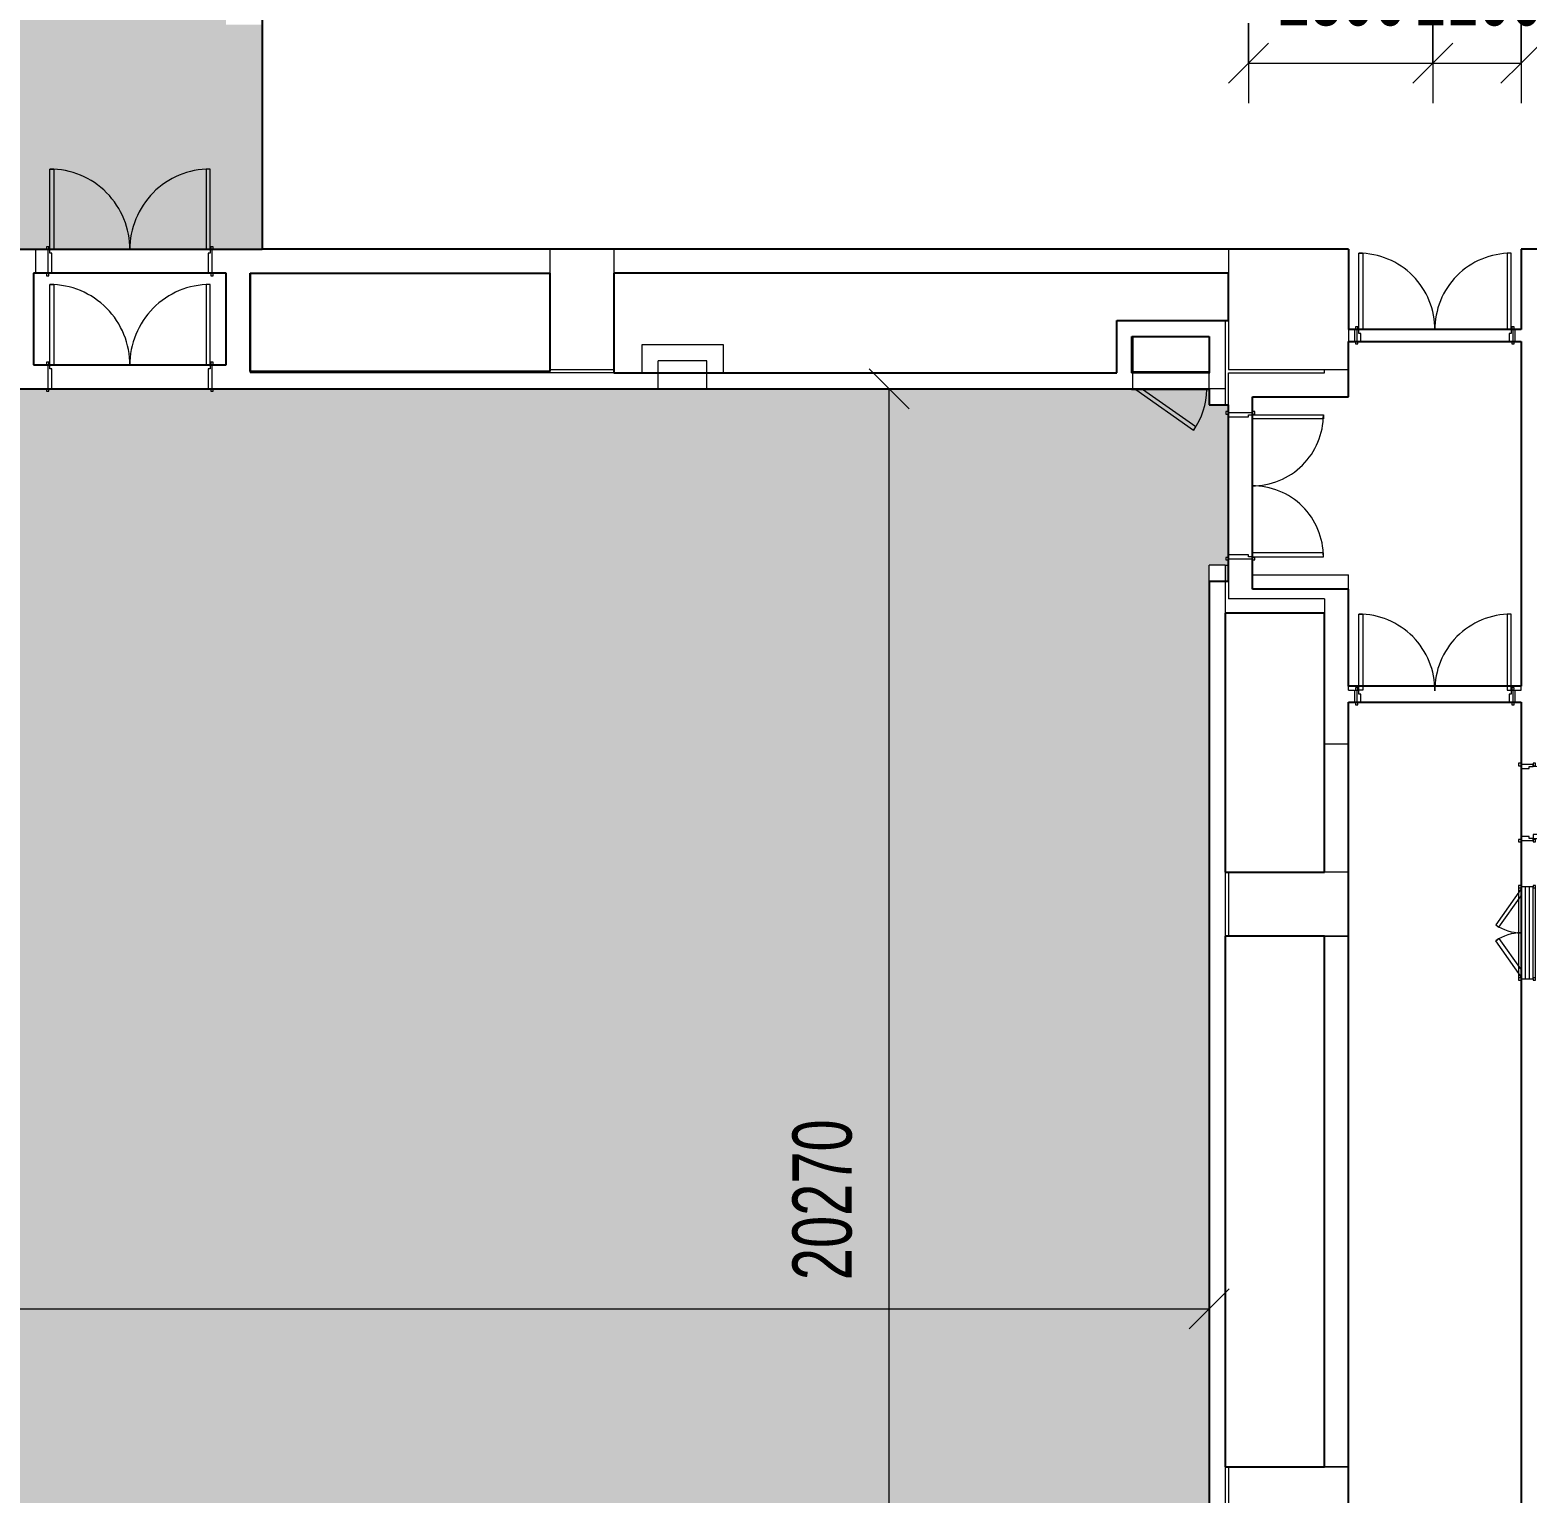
# Model space of a CAD drawing. Header units: millimetres. Extents: x 35540 to 832230, y -10956 to 416550.
# Drawn here: x 60243 to 78914, y 16097 to 34341 of the extents above; entities that cross this region are included whole.
import ezdxf

# ---------------------------------------------------------------- set-up
doc = ezdxf.new("R2010")
doc.units = ezdxf.units.MM
for name, color, linetype, lineweight in [('A-ANNO-DIMS', 211, 'Continuous', 5), ('A-ANNO-DIMS-500', 211, 'Continuous', 5), ('A-AREA-BNDY', 1, 'Continuous', 18), ('A-AREA-PATT', 32, 'Continuous', 5), ('A-DOOR', 31, 'Continuous', 5), ('A-DOOR-FRAM', 31, 'Continuous', 15), ('A-FLOR', 192, 'Continuous', 5), ('A-WALL', 113, 'Continuous', 5), ('S-COLS', 52, 'Continuous', 5)]:
    doc.layers.add(name, color=color, linetype=linetype, lineweight=lineweight)
doc.styles.add('Arial', font='arial.ttf', dxfattribs={"width": 0.7, "height": 737.649701})
doc.dimstyles.new('Linear_-_1_5mm_Arial', dxfattribs={"dimscale": 304.8, "dimtxt": 750, "dimasz": 1.64042, "dimexe": 1.64042, "dimexo": 0.0625, "dimgap": 0.82021, "dimtad": 1, "dimdec": 0, "dimzin": 0, "dimdsep": 46, "dimtxsty": 'Arial', "dimblk1": 'OBLIQUE', "dimblk2": 'OBLIQUE', "dimsah": 1, "dimcen": 0.09, "dimadec": 0, "dimazin": 0, "dimtfac": 1, "dimtdec": 4, "dimtix": 1, "dimtmove": 0, "dimatfit": 3, "dimfxl": 1.64042, "dimfxlon": 1, "dimtvp": 1, "dimtolj": 1, "dimtzin": 0, "dimarcsym": 2})

# ---------------------------------------------------------------- blocks, each defined once
blk = doc.blocks.new('DLN-Double Door__X03_ - _M19_1900 x 2450 _WH_-16954910-G_F U_F_A_')
at = {"layer": 'A-DOOR'}
for p, q in [((-900, -75), (-950, -75)), ((-950, -75), (-950, -1025)), ((-900, -1025), (-900, -75)), ((900, -75), (950, -75)), ((900, -1025), (900, -75)), ((950, -75), (950, -1025)), ((-950, -1025), (-900, -1025)), ((950, -1025), (900, -1025))]:
    blk.add_line(p, q, dxfattribs=at)
for centre, start, end in [((-950, -75), 270, 0.5), ((950, -75), 179.5, 270)]:
    blk.add_arc(centre, 950, start, end, dxfattribs=at)
at = {"layer": 'A-DOOR-FRAM'}
for p, q in [((-960, 105), (-990, 105)), ((-990, 105), (-990, 75)), ((-990, 75), (-960, 75)), ((-925, 75), (-975, 75)), ((-975, 75), (-975, -75)), ((-960, 75), (-960, 105)), ((-925, -25), (-925, 75)), ((925, 75), (925, -25)), ((975, 75), (925, 75)), ((990, 105), (960, 105)), ((960, 105), (960, 75)), ((960, 75), (990, 75)), ((975, -75), (975, 75)), ((990, 75), (990, 105)), ((-960, -75), (-990, -75)), ((-990, -75), (-990, -105)), ((-990, -105), (-960, -105)), ((-975, -75), (-950, -75)), ((-960, -105), (-960, -75)), ((-950, -75), (-950, -25)), ((-950, -25), (-925, -25)), ((925, -25), (950, -25)), ((950, -25), (950, -75)), ((950, -75), (975, -75)), ((990, -75), (960, -75)), ((960, -75), (960, -105)), ((960, -105), (990, -105)), ((990, -105), (990, -75))]:
    blk.add_line(p, q, dxfattribs=at)
blk = doc.blocks.new('DLN-Single Door__X01_ - _M05_ 900 x 2450 _WH_-16935527-G_F U_F_A_')
at = {"layer": 'A-DOOR'}
for p, q in [((-460, 105), (-490, 105)), ((-490, 105), (-490, 75)), ((-490, 75), (-460, 75)), ((-460, 75), (-460, 105)), ((490, 105), (460, 105)), ((460, 105), (460, 75)), ((460, 75), (490, 75)), ((490, 75), (490, 105)), ((-460, -75), (-490, -75)), ((-490, -75), (-490, -105)), ((-490, -105), (-460, -105)), ((-460, -105), (-460, -75)), ((-400, -75), (-450, -75)), ((-450, -75), (-450, -975)), ((-400, -975), (-400, -75)), ((490, -75), (460, -75)), ((460, -75), (460, -105)), ((460, -105), (490, -105)), ((490, -105), (490, -75)), ((-450, -975), (-400, -975))]:
    blk.add_line(p, q, dxfattribs=at)
blk.add_arc((-450, -75), 900, 270, 0.5, dxfattribs=at)
at = {"layer": 'A-DOOR-FRAM'}
for p, q in [((-425, 75), (-475, 75)), ((-475, 75), (-475, -75)), ((-425, -25), (-425, 75)), ((425, 75), (425, -25)), ((475, 75), (425, 75)), ((475, -75), (475, 75)), ((-475, -75), (-450, -75)), ((-450, -75), (-450, -25)), ((-450, -25), (-425, -25)), ((425, -25), (450, -25)), ((450, -25), (450, -75)), ((450, -75), (475, -75))]:
    blk.add_line(p, q, dxfattribs=at)
blk = doc.blocks.new('DLN-Access Panel__AP13_ - _AP13_ 900 x 1100 _WH_-16310694-G_F U_F_A_')
at = {"layer": 'A-DOOR'}
for p, q in [((-490, 100), (-490, 110)), ((490, 110), (-490, 110)), ((-490, 100), (490, 100)), ((490, 100), (490, 110)), ((-490, -110), (-490, -100)), ((490, -100), (-490, -100)), ((-490, -110), (490, -110)), ((-436, -110), (287, -616)), ((316, -575), (-349, -110)), ((490, -110), (490, -100)), ((287, -616), (316, -575))]:
    blk.add_line(p, q, dxfattribs=at)
blk.add_arc((-450, -100), 900, 325, 359.3465, dxfattribs=at)
at = {"layer": 'A-DOOR-FRAM', "lineweight": 5}
for p, q in [((-475, 100), (-475, -100)), ((475, 100), (475, -100))]:
    blk.add_line(p, q, dxfattribs=at)
blk = doc.blocks.new('DLN-Double Door__X03_ - _M52_1800 x 2450 _WH_-16954923-G_F U_F_A_')
at = {"layer": 'A-DOOR'}
for p, q in [((-835, -150), (-885, -150)), ((-885, -150), (-885, -1035)), ((-835, -1035), (-835, -150)), ((835, -150), (885, -150)), ((835, -1035), (835, -150)), ((885, -150), (885, -1035)), ((-885, -1035), (-835, -1035)), ((885, -1035), (835, -1035))]:
    blk.add_line(p, q, dxfattribs=at)
for centre, start, end in [((-885, -150), 270, 0.5), ((885, -150), 179.5, 270)]:
    blk.add_arc(centre, 885, start, end, dxfattribs=at)
at = {"layer": 'A-DOOR-FRAM'}
for p, q in [((-895, 180), (-925, 180)), ((-925, 180), (-925, 150)), ((-925, 150), (-895, 150)), ((-860, 150), (-910, 150)), ((-910, 150), (-910, -150)), ((-895, 150), (-895, 180)), ((-860, -100), (-860, 150)), ((860, 150), (860, -100)), ((910, 150), (860, 150)), ((925, 180), (895, 180)), ((895, 180), (895, 150)), ((895, 150), (925, 150)), ((910, -150), (910, 150)), ((925, 150), (925, 180)), ((-895, -150), (-925, -150)), ((-925, -150), (-925, -180)), ((-925, -180), (-895, -180)), ((-910, -150), (-885, -150)), ((-895, -180), (-895, -150)), ((-885, -150), (-885, -100)), ((-885, -100), (-860, -100)), ((860, -100), (885, -100)), ((885, -100), (885, -150)), ((885, -150), (910, -150)), ((925, -150), (895, -150)), ((895, -150), (895, -180)), ((895, -180), (925, -180)), ((925, -180), (925, -150))]:
    blk.add_line(p, q, dxfattribs=at)
blk = doc.blocks.new('DLN-Double Door__X03_ - _M18_2000 x 2450 _WH_-16954924-G_F U_F_A_')
at = {"layer": 'A-DOOR'}
for p, q in [((-950, -150), (-1000, -150)), ((-1000, -150), (-1000, -1150)), ((-950, -1150), (-950, -150)), ((950, -150), (1000, -150)), ((950, -1150), (950, -150)), ((1000, -150), (1000, -1150)), ((-1000, -1150), (-950, -1150)), ((1000, -1150), (950, -1150))]:
    blk.add_line(p, q, dxfattribs=at)
for centre, start, end in [((-1000, -150), 270, 0.5), ((1000, -150), 179.5, 270)]:
    blk.add_arc(centre, 1000, start, end, dxfattribs=at)
at = {"layer": 'A-DOOR-FRAM'}
for p, q in [((-1010, 180), (-1040, 180)), ((-1040, 180), (-1040, 150)), ((-1040, 150), (-1010, 150)), ((-975, 150), (-1025, 150)), ((-1025, 150), (-1025, -150)), ((-1010, 150), (-1010, 180)), ((-975, -100), (-975, 150)), ((975, 150), (975, -100)), ((1025, 150), (975, 150)), ((1040, 180), (1010, 180)), ((1010, 180), (1010, 150)), ((1010, 150), (1040, 150)), ((1025, -150), (1025, 150)), ((1040, 150), (1040, 180)), ((-1010, -150), (-1040, -150)), ((-1040, -150), (-1040, -180)), ((-1040, -180), (-1010, -180)), ((-1025, -150), (-1000, -150)), ((-1010, -180), (-1010, -150)), ((-1000, -150), (-1000, -100)), ((-1000, -100), (-975, -100)), ((975, -100), (1000, -100)), ((1000, -100), (1000, -150)), ((1000, -150), (1025, -150)), ((1040, -150), (1010, -150)), ((1010, -150), (1010, -180)), ((1010, -180), (1040, -180)), ((1040, -180), (1040, -150))]:
    blk.add_line(p, q, dxfattribs=at)
blk = doc.blocks.new('DLN-Double Door__X03_ - _M17_2000 x 2450 _WH_-16954926-G_F U_F_A_')
at = {"layer": 'A-DOOR'}
for p, q in [((-950, -150), (-1000, -150)), ((-1000, -150), (-1000, -1150)), ((-950, -1150), (-950, -150)), ((950, -150), (1000, -150)), ((950, -1150), (950, -150)), ((1000, -150), (1000, -1150)), ((-1000, -1150), (-950, -1150)), ((1000, -1150), (950, -1150))]:
    blk.add_line(p, q, dxfattribs=at)
for centre, start, end in [((-1000, -150), 270, 0.5), ((1000, -150), 179.5, 270)]:
    blk.add_arc(centre, 1000, start, end, dxfattribs=at)
at = {"layer": 'A-DOOR-FRAM'}
for p, q in [((-1010, 180), (-1040, 180)), ((-1040, 180), (-1040, 150)), ((-1040, 150), (-1010, 150)), ((-975, 150), (-1025, 150)), ((-1025, 150), (-1025, -150)), ((-1010, 150), (-1010, 180)), ((-975, -100), (-975, 150)), ((975, 150), (975, -100)), ((1025, 150), (975, 150)), ((1040, 180), (1010, 180)), ((1010, 180), (1010, 150)), ((1010, 150), (1040, 150)), ((1025, -150), (1025, 150)), ((1040, 150), (1040, 180)), ((-1010, -150), (-1040, -150)), ((-1040, -150), (-1040, -180)), ((-1040, -180), (-1010, -180)), ((-1025, -150), (-1000, -150)), ((-1010, -180), (-1010, -150)), ((-1000, -150), (-1000, -100)), ((-1000, -100), (-975, -100)), ((975, -100), (1000, -100)), ((1000, -100), (1000, -150)), ((1000, -150), (1025, -150)), ((1040, -150), (1010, -150)), ((1010, -150), (1010, -180)), ((1010, -180), (1040, -180)), ((1040, -180), (1040, -150))]:
    blk.add_line(p, q, dxfattribs=at)
blk = doc.blocks.new('DLN-Double Door__X03_ - _M19a_1900 x 2450 _WH_-18812797-G_F U_F_A_')
at = {"layer": 'A-DOOR'}
for p, q in [((-900, -75), (-950, -75)), ((-950, -75), (-950, -1025)), ((-900, -1025), (-900, -75)), ((900, -75), (950, -75)), ((900, -1025), (900, -75)), ((950, -75), (950, -1025)), ((-950, -1025), (-900, -1025)), ((950, -1025), (900, -1025))]:
    blk.add_line(p, q, dxfattribs=at)
for centre, start, end in [((-950, -75), 270, 0.5), ((950, -75), 179.5, 270)]:
    blk.add_arc(centre, 950, start, end, dxfattribs=at)
at = {"layer": 'A-DOOR-FRAM'}
for p, q in [((-960, 105), (-990, 105)), ((-990, 105), (-990, 75)), ((-990, 75), (-960, 75)), ((-925, 75), (-975, 75)), ((-975, 75), (-975, -75)), ((-960, 75), (-960, 105)), ((-925, -25), (-925, 75)), ((925, 75), (925, -25)), ((975, 75), (925, 75)), ((990, 105), (960, 105)), ((960, 105), (960, 75)), ((960, 75), (990, 75)), ((975, -75), (975, 75)), ((990, 75), (990, 105)), ((-960, -75), (-990, -75)), ((-990, -75), (-990, -105)), ((-990, -105), (-960, -105)), ((-975, -75), (-950, -75)), ((-960, -105), (-960, -75)), ((-950, -75), (-950, -25)), ((-950, -25), (-925, -25)), ((925, -25), (950, -25)), ((950, -25), (950, -75)), ((950, -75), (975, -75)), ((990, -75), (960, -75)), ((960, -75), (960, -105)), ((960, -105), (990, -105)), ((990, -105), (990, -75))]:
    blk.add_line(p, q, dxfattribs=at)
blk = doc.blocks.new('DLN-Double Door-AP - _AP09_ 1100 x 2100 _WH_-V1-G_F U_F_A_')
at = {"layer": 'A-DOOR'}
for p, q in [((575, 75), (-575, 75)), ((-575, 75), (-575, 25)), ((-575, 25), (-575, -25)), ((-575, 25), (575, 25)), ((575, 25), (575, 75)), ((575, -25), (575, 25)), ((-575, -25), (-575, -75)), ((-575, -25), (575, -25)), ((-575, -75), (575, -75)), ((-550, -75), (-99, -390)), ((-71, -350), (-463, -75)), ((71, -350), (463, -75)), ((550, -75), (99, -390)), ((575, -75), (575, -25)), ((-99, -390), (-71, -350)), ((99, -390), (71, -350))]:
    blk.add_line(p, q, dxfattribs=at)
for centre, start, end in [((-550, -75), 325, 359.9926), ((550, -75), 180.0074, 215)]:
    blk.add_arc(centre, 550, start, end, dxfattribs=at)
at = {"layer": 'A-DOOR-FRAM'}
for p, q in [((-560, 105), (-590, 105)), ((-590, 105), (-590, 75)), ((-590, 75), (-575, 75)), ((-560, 75), (-560, 105)), ((560, 105), (560, 75)), ((590, 105), (560, 105)), ((575, 75), (590, 75)), ((590, 75), (590, 105)), ((-575, -75), (-590, -75)), ((-590, -75), (-590, -105)), ((-590, -105), (-560, -105)), ((-560, -105), (-560, -75)), ((560, -75), (560, -105)), ((560, -105), (590, -105)), ((590, -75), (575, -75)), ((590, -105), (590, -75))]:
    blk.add_line(p, q, dxfattribs=at)
at = {"layer": 'A-DOOR-FRAM', "lineweight": 5}
for p, q in [((560, 105), (-560, 105)), ((-560, -105), (560, -105))]:
    blk.add_line(p, q, dxfattribs=at)
blk = doc.blocks.new('DIMBLOCK7-G_F U_F_A_')
at = {"layer": 'A-ANNO-DIMS-500'}
for p, q in [((75439, 34428), (75439, 33428)), ((75439, 33928), (75439, 34428)), ((77739, 34428), (77739, 33428)), ((77739, 33928), (77739, 34428)), ((75439, 33928), (75689, 34178)), ((77739, 33928), (77989, 34178)), ((75439, 33928), (75189, 33678)), ((75439, 33928), (77739, 33928)), ((77739, 33928), (77489, 33678))]:
    blk.add_line(p, q, dxfattribs=at)
at = {"layer": 'A-ANNO-DIMS-500', "color": 0, "insert": (75805, 35135), "char_height": 737.6, "width": 1883.08, "attachment_point": 1, "line_spacing_factor": 0.938532, "style": 'Arial'}
blk.add_mtext('2300', dxfattribs=at)
blk = doc.blocks.new('_Oblique')
at = {"color": 0, "linetype": 'ByBlock', "lineweight": -2}
blk.add_line((-0.5, -0.5), (0.5, 0.5), dxfattribs=at)
blk = doc.blocks.new('DIMBLOCK8-G_F U_F_A_')
at = {"layer": 'A-ANNO-DIMS-500'}
for p, q in [((77739, 34428), (77739, 33428)), ((77739, 33928), (77739, 34428)), ((78839, 34428), (78839, 33428)), ((78839, 33928), (78839, 34428)), ((77739, 33928), (77989, 34178)), ((78839, 33928), (79089, 34178)), ((77739, 33928), (77489, 33678)), ((77739, 33928), (78839, 33928)), ((78839, 33928), (78589, 33678))]:
    blk.add_line(p, q, dxfattribs=at)
at = {"layer": 'A-ANNO-DIMS-500', "color": 0, "insert": (77505, 35135), "char_height": 737.6, "width": 1883.08, "attachment_point": 1, "line_spacing_factor": 0.938532, "style": 'Arial'}
blk.add_mtext('1100', dxfattribs=at)
blk = doc.blocks.new('DIMBLOCK25-G_F U_F_A_')
at = {"layer": 'A-ANNO-DIMS-500'}
for p, q in [((41679, 18895), (41679, 17895)), ((41679, 18395), (41679, 18895)), ((74949, 18895), (74949, 17895)), ((74949, 18395), (74949, 18895)), ((41679, 18395), (41929, 18645)), ((74949, 18395), (75199, 18645)), ((41679, 18395), (41429, 18145)), ((41679, 18395), (74949, 18395)), ((74949, 18395), (74699, 18145))]:
    blk.add_line(p, q, dxfattribs=at)
at = {"layer": 'A-ANNO-DIMS-500', "color": 0, "insert": (57334, 19602), "char_height": 737.6, "width": 2353.85, "attachment_point": 1, "line_spacing_factor": 0.938532, "style": 'Arial'}
blk.add_mtext('33270', dxfattribs=at)
blk = doc.blocks.new('DIMBLOCK26-G_F U_F_A_')
at = {"layer": 'A-ANNO-DIMS-500'}
for p, q in [((70960, 29867), (70710, 30117)), ((70460, 29867), (71460, 29867)), ((70960, 29867), (70460, 29867)), ((70960, 9597), (70960, 29867)), ((70960, 29867), (71210, 29617)), ((70960, 9597), (70710, 9847)), ((70460, 9597), (71460, 9597)), ((70960, 9597), (70460, 9597)), ((70960, 9597), (71210, 9347))]:
    blk.add_line(p, q, dxfattribs=at)
at = {"layer": 'A-ANNO-DIMS-500', "color": 0, "insert": (69753, 18752), "char_height": 737.6, "width": 2353.85, "attachment_point": 1, "rotation": 90, "line_spacing_factor": 0.938532, "style": 'Arial'}
blk.add_mtext('20270', dxfattribs=at)

msp = doc.modelspace()

# ---------------------------------------------------------------- hatches: boundary and pattern name
at = {"layer": 'A-AREA-PATT'}
h = msp.add_hatch(color=231, dxfattribs=at)
h.paths.add_polyline_path([(62529.3, 31607.5), (63139.3, 31607.5), (63139.3, 34407.5), (62688.9, 34407.5), (62688.9, 34507.5), (62843.9, 34507.5), (62843.9, 34522.5), (62788.9, 34522.5), (62788.9, 34562.5), (63139.3, 34562.5), (63139.3, 36652.5), (63127.3, 36652.5), (63127.3, 36139.5), (63121.3, 36140.4), (63121.3, 36652.5), (62788.9, 36652.5), (62788.9, 36692.5), (62843.9, 36692.5), (62843.9, 36707.5), (62688.9, 36707.5), (62688.9, 36807.5), (63121.3, 36807.5), (63121.3, 37139.5), (63139.3, 37139.5), (63139.3, 40754), (62938.8, 40754), (62938.8, 40904), (63139.3, 40904), (63139.3, 40965.4), (62938.8, 40965.4), (62938.8, 41115.4), (63139.3, 41115.4), (63139.3, 41185.4), (62938.8, 41185.4), (62938.8, 41335.4), (63139.3, 41335.4), (63139.3, 41481), (63083.8, 41384.8), (62953.9, 41459.8), (63139.3, 41781), (63139.3, 42380.4), (63058.7, 42380.4), (63058.7, 43380.4), (63139.3, 43380.4), (63139.3, 45607.5), (60131.8, 45607.5), (60131.8, 45547.5), (60096.8, 45547.5), (60096.8, 45607.5), (59831.8, 45607.5), (59831.8, 45547.5), (59796.8, 45547.5), (59796.8, 45607.5), (58131.8, 45607.5), (58131.8, 45547.5), (58096.8, 45547.5), (58096.8, 45607.5), (57831.8, 45607.5), (57831.8, 45547.5), (57796.8, 45547.5), (57796.8, 45607.5), (56131.8, 45607.5), (56131.8, 45547.5), (56096.8, 45547.5), (56096.8, 45607.5), (55831.8, 45607.5), (55831.8, 45547.5), (55796.8, 45547.5), (55796.8, 45607.5), (53691.8, 45601.8), (53418.2, 45601.7), (52789.3, 45607.5), (52789.3, 44587.5), (52819.3, 44587.5), (52819.3, 44557.5), (52789.3, 44557.5), (52789.3, 43637.5), (52819.3, 43637.5), (52819.3, 43607.5), (52789.3, 43607.5), (52789.3, 43372.5), (52799.3, 43372.5), (52799.3, 42892.5), (52789.3, 42892.5), (52789.3, 33897.5), (52819.3, 33897.5), (52819.3, 33867.5), (52789.3, 33867.5), (52789.3, 31847.5), (52819.3, 31847.5), (52819.3, 31817.5), (52789.3, 31817.5), (52789.3, 31607.5), (60449.3, 31607.5), (60449.3, 31637.5), (60479.3, 31637.5), (60479.3, 31607.5), (62499.3, 31607.5), (62499.3, 31637.5), (62529.3, 31637.5)], flags=0)
h.paths.add_polyline_path([(63127.3, 36807.5), (63139.3, 36807.5), (63139.3, 37133.5), (63127.3, 37133.5), (63127.3, 36817.5)], flags=0)
h = msp.add_hatch(color=231, dxfattribs=at)
h.paths.add_polyline_path([(51158.1, 9357.5), (52476.8, 9362), (52476.8, 9387.5), (52506.8, 9387.5), (52506.8, 9357.5), (52541.8, 9357.5), (52541.8, 9597.5), (57189.3, 9597.5), (57189.3, 9607.5), (57669.3, 9607.5), (57674.3, 9597.5), (60889.3, 9597.5), (60889.3, 9357.5), (60949.3, 9357.5), (60949.3, 9387.5), (60979.3, 9387.5), (60979.3, 9357.5), (62999.3, 9359), (62999.3, 9387.5), (63029.3, 9387.5), (63029.3, 9357.5), (63089.3, 9357.5), (63089.3, 9597.5), (74949.3, 9597.8), (74949.3, 9797.5), (75189.3, 9797.5), (75189.3, 9877.5), (75159.3, 9877.5), (75159.3, 9907.5), (75189.3, 9907.5), (75189.3, 11697.5), (75159.3, 11697.5), (75159.8, 11727.5), (75189.3, 11727.5), (75189.3, 11997.5), (75149.3, 11997.5), (75149.3, 11797.5), (74949.3, 11797.5), (74949.3, 27667.5), (75149.3, 27667.5), (75149.3, 27467.5), (75189.3, 27467.5), (75189.3, 27732.5), (75159.3, 27732.5), (75159.3, 27762.5), (75189.3, 27762.5), (75189.3, 29552.5), (75159.3, 29552.5), (75159.3, 29582.5), (75189.3, 29582.5), (75189.3, 29667.5), (74949.3, 29667.5), (74944.3, 29857.5), (73979.3, 29857.5), (73979.3, 29867.5), (62529.3, 29867.5), (62529.3, 29837.5), (62499.3, 29837.5), (62499.3, 29867.5), (60479.3, 29867.5), (60477.5, 29837.5), (60449.3, 29837.5), (60449.3, 29867.5), (52539.2, 29867.7), (52539.3, 30107.4), (52479.3, 30107.4), (52478, 30077.5), (52449.3, 30077.5), (52449.3, 30107.4), (50438.8, 30107.5), (50438.8, 29867.5), (43589.3, 29867.5), (43589.3, 30107.5), (43554.3, 30107.5), (43550.3, 30077.5), (43524.3, 30077.5), (43524.3, 30107.5), (42254.3, 30107.5), (42254.3, 30077.5), (42224.3, 30077.5), (42224.3, 30107.5), (42189.3, 30107.5), (42189.3, 29867.5), (41679.3, 29866.6), (41679.4, 9597.5), (42150.3, 9597.5), (42150.3, 9357.5), (42185.3, 9357.5), (42185.3, 9387.5), (42215.3, 9387.5), (42215.3, 9357.5), (43485.3, 9357.5), (43485.3, 9387.5), (43515.3, 9387.5), (43515.3, 9357.5), (43550.3, 9357.5), (43550.3, 9597.5), (44076.5, 9597.5), (44082, 9357.5), (44091.5, 9357.5), (44091.5, 9387.5), (44141.5, 9384.7), (44141.5, 9357.5), (48261.5, 9361.2), (48261.5, 9387.5), (48311.5, 9387.5), (48311.5, 9357.5), (48326.5, 9357.5), (48326.5, 9597.5), (50361.8, 9597.5), (50367.4, 9357.5), (50426.8, 9357.5), (50426.8, 9387.5), (50456.8, 9387.5), (50456.8, 9357.5), (50491.8, 9357.5)], flags=0)
h.paths.add_polyline_path([(41819.4, 11718.6), (41685.4, 11724.5), (41685.4, 11747.5), (41819.4, 11743.1), (41819.4, 11719.5)], flags=0)
h.paths.add_polyline_path([(41819.4, 17718.6), (41685.4, 17724.5), (41685.4, 17747.5), (41819.4, 17743.1), (41819.4, 17719.5)], flags=0)
h.paths.add_polyline_path([(41819.4, 21718.6), (41685.4, 21724.5), (41685.4, 21747.5), (41819.4, 21743.1), (41819.4, 21719.5)], flags=0)
h.paths.add_polyline_path([(41819.4, 27718.6), (41685.4, 27724.5), (41685.4, 27747.5), (41819.4, 27743.1), (41819.4, 27719.5)], flags=0)

# ---------------------------------------------------------------- linework, layer by layer
at = {"layer": 'A-AREA-BNDY', "color": 7, "lineweight": 25}
for p, q in [((63139.3, 37157.5), (63139.3, 31607.5)), ((52789.3, 31607.5), (63139.3, 31607.5)), ((76689.3, 31607.5), (63139.3, 31607.5)), ((76689.3, 31607.5), (76689.3, 30607.5)), ((82414.3, 31607.5), (78839.3, 31607.5)), ((78839.3, 31607.5), (78839.3, 30607.5)), ((60289.3, 31307.5), (60289.3, 30167.5)), ((62689.3, 31307.5), (60289.3, 31307.5)), ((62689.3, 30167.5), (62689.3, 31307.5)), ((62989.3, 31307.5), (66726.8, 31307.5)), ((62989.3, 30082.5), (62989.3, 31307.5)), ((62989.3, 31307.5), (62989.3, 30082.5)), ((62989.3, 31307.5), (62989.3, 30082.5)), ((66726.8, 31307.5), (66726.8, 30082.5)), ((67526.8, 31307.5), (67526.8, 30067.5)), ((75189.3, 31307.5), (67526.8, 31307.5)), ((75189.3, 30717.5), (75189.3, 31307.5)), ((73799.3, 30067.5), (73799.3, 30717.5)), ((73799.3, 30717.5), (75189.3, 30717.5)), ((73984.3, 30517.5), (74949.3, 30517.5)), ((73984.3, 30067.5), (73984.3, 30517.5)), ((74949.3, 30517.5), (74949.3, 30067.5)), ((78839.3, 30607.5), (76689.3, 30607.5)), ((76689.3, 30457.5), (78839.3, 30457.5)), ((76689.3, 29767.5), (76689.3, 30457.5)), ((78839.3, 30457.5), (78839.3, 26157.5)), ((60289.3, 30167.5), (62689.3, 30167.5)), ((66726.8, 30082.5), (62989.3, 30082.5)), ((67526.8, 30067.5), (73799.3, 30067.5)), ((74949.3, 30067.5), (73984.3, 30067.5)), ((52539.2, 29867.4), (60489.3, 29867.5)), ((60489.3, 29867.5), (62989.3, 29867.5)), ((62989.3, 29867.5), (74949.3, 29867.5)), ((74949.3, 29867.5), (74949.3, 29667.5)), ((75489.3, 27367.5), (75489.3, 29767.5)), ((75489.3, 29767.5), (76689.3, 29767.5)), ((74949.3, 29667.5), (75189.3, 29667.5)), ((75189.3, 27467.5), (75189.3, 29667.5)), ((74949.3, 27467.5), (75189.3, 27467.5)), ((74949.3, 27467.5), (74949.3, 11997.5)), ((76689.3, 27367.5), (75489.3, 27367.5)), ((76689.3, 26157.5), (76689.3, 27367.5)), ((76389.3, 27067.5), (75149.3, 27067.5)), ((75149.3, 27067.5), (75149.3, 23840.8)), ((76389.3, 23840.8), (76389.3, 27067.5)), ((78839.3, 26157.5), (76689.3, 26157.5)), ((76689.3, 25957.5), (78839.3, 25957.5)), ((76689.3, 12457.5), (76689.3, 25957.5)), ((78839.3, 25957.5), (78839.3, 12457.5)), ((75149.3, 23840.8), (76389.3, 23840.8)), ((76389.3, 23040.8), (75149.3, 23040.8)), ((75149.3, 23040.8), (75149.3, 16424.2)), ((76389.3, 16424.2), (76389.3, 23040.8)), ((75149.3, 16424.2), (76389.3, 16424.2))]:
    msp.add_line(p, q, dxfattribs=at)
at = {"layer": 'A-FLOR'}
for p, q in [((60489.3, 31607.5), (62489.3, 31607.5)), ((62464.3, 31307.5), (60514.3, 31307.5)), ((76774.3, 30607.5), (76689.3, 30607.5)), ((76764.3, 30457.5), (76689.3, 30457.5)), ((76764.3, 30607.5), (76764.3, 30457.5)), ((76814.3, 30607.5), (78714.3, 30607.5)), ((78839.3, 30607.5), (78754.3, 30607.5)), ((78764.3, 30457.5), (78764.3, 30607.5)), ((78839.3, 30457.5), (78764.3, 30457.5)), ((60489.3, 30167.5), (62489.3, 30167.5)), ((62464.3, 29867.5), (60514.3, 29867.5)), ((75189.3, 29667.5), (75149.3, 29667.5)), ((75189.3, 27797.5), (75189.3, 29517.5)), ((75149.3, 27667.5), (75189.3, 27667.5)), ((76689.3, 26107.5), (76764.3, 26107.5)), ((76774.3, 25957.5), (76689.3, 25957.5)), ((76764.3, 26107.5), (76764.3, 25957.5)), ((76839.3, 25957.5), (78689.3, 25957.5)), ((78839.3, 25957.5), (78754.3, 25957.5)), ((78764.3, 25957.5), (78764.3, 26107.5)), ((78764.3, 26107.5), (78839.3, 26107.5))]:
    msp.add_line(p, q, dxfattribs=at)
at = {"layer": 'A-WALL', "color": 253, "lineweight": 20}
for p, q in [((58714.3, 31607.5), (60314.3, 31607.5)), ((60314.3, 31607.5), (60314.3, 31307.5)), ((65126.8, 31607.5), (66726.8, 31607.5)), ((69126.8, 31607.5), (67526.8, 31607.5)), ((73939.3, 31607.5), (75189.3, 31607.5)), ((60314.3, 31307.5), (60289.3, 31307.5)), ((65126.8, 31307.5), (66726.8, 31307.5)), ((69126.8, 31307.5), (67526.8, 31307.5)), ((75189.3, 31307.5), (73939.3, 31307.5)), ((76389.3, 30067.5), (76389.3, 30107.5)), ((76689.3, 30107.5), (76689.3, 29767.5)), ((76389.3, 29767.5), (76689.3, 29767.5)), ((76389.3, 25440.8), (76389.3, 23840.8)), ((76389.3, 25440.8), (76689.3, 25440.8)), ((76689.3, 25440.8), (76689.3, 23840.8))]:
    msp.add_line(p, q, dxfattribs=at)
at = {"layer": 'A-WALL', "lineweight": 18}
for p, q in [((60314.3, 31607.5), (60449.3, 31607.5)), ((65126.8, 31607.5), (62529.3, 31607.5)), ((73939.3, 31607.5), (69126.8, 31607.5)), ((78839.3, 30607.5), (78839.3, 31607.5)), ((78839.3, 31607.5), (81214.3, 31607.5)), ((60289.3, 31307.5), (60289.3, 30167.5)), ((60314.3, 31307.5), (60449.3, 31307.5)), ((62689.3, 31307.5), (62529.3, 31307.5)), ((62689.3, 30167.5), (62689.3, 31307.5)), ((62989.3, 31307.5), (62989.3, 30067.5)), ((65126.8, 31307.5), (62989.3, 31307.5)), ((69126.8, 31307.5), (73939.3, 31307.5)), ((73799.3, 30067.5), (73799.3, 30717.5)), ((75149.3, 30717.5), (73799.3, 30717.5)), ((75149.3, 30717.5), (75149.3, 29667.5)), ((73999.3, 30517.5), (73999.3, 30077.5)), ((73999.3, 30517.5), (74949.3, 30517.5)), ((74949.3, 30077.5), (74949.3, 30517.5)), ((78839.3, 26107.5), (78839.3, 30457.5)), ((67876.8, 30067.5), (67876.8, 30417.5)), ((67876.8, 30417.5), (68886.8, 30417.5)), ((68886.8, 30417.5), (68886.8, 30067.5)), ((60289.3, 30167.5), (60449.3, 30167.5)), ((62689.3, 30167.5), (62529.3, 30167.5)), ((68076.8, 30067.5), (62989.3, 30067.5)), ((68076.8, 29867.5), (68076.8, 30217.5)), ((68686.8, 30217.5), (68076.8, 30217.5)), ((68686.8, 29867.5), (68686.8, 30217.5)), ((68686.8, 30067.5), (73799.3, 30067.5)), ((75189.3, 29582.5), (75189.3, 30067.5)), ((75189.3, 30067.5), (76389.3, 30067.5)), ((60449.3, 29867.5), (52539.3, 29867.5)), ((62989.3, 29867.5), (62529.3, 29867.5)), ((62989.3, 29867.5), (68076.8, 29867.5)), ((73979.3, 29867.5), (68686.8, 29867.5)), ((74949.3, 29667.5), (74949.3, 29857.5)), ((75149.3, 29867.5), (74959.3, 29867.5)), ((76389.3, 29767.5), (75489.3, 29767.5)), ((75489.3, 29767.5), (75489.3, 29582.5)), ((74949.3, 29667.5), (75149.3, 29667.5)), ((75149.3, 27667.5), (74949.3, 27667.5)), ((74949.3, 11797.5), (74949.3, 27667.5)), ((75149.3, 27667.5), (75149.3, 11797.5)), ((75189.3, 27732.5), (75189.3, 27247.5)), ((75489.3, 27547.5), (75489.3, 27732.5)), ((75489.3, 27547.5), (76689.3, 27547.5)), ((76689.3, 26107.5), (76689.3, 27547.5)), ((76389.3, 27247.5), (75189.3, 27247.5)), ((76389.3, 27247.5), (76389.3, 25440.8)), ((76689.3, 25440.8), (76689.3, 25957.5)), ((78839.3, 25197.5), (78839.3, 25957.5)), ((76389.3, 25440.8), (76689.3, 25440.8)), ((78839.3, 24217.5), (78839.3, 23673)), ((76389.3, 16424.2), (76389.3, 23040.8)), ((76389.3, 23040.8), (76689.3, 23040.8)), ((76689.3, 23040.8), (76689.3, 16424.2)), ((78839.3, 15560), (78839.3, 22493)), ((76389.3, 16424.2), (76689.3, 16424.2))]:
    msp.add_line(p, q, dxfattribs=at)
at = {"layer": 'A-WALL'}
for p, q in [((68076.8, 30067.5), (68686.8, 30067.5)), ((68686.8, 29867.5), (68076.8, 29867.5)), ((78839.3, 24282.5), (78839.3, 25132.5))]:
    msp.add_line(p, q, dxfattribs=at)
at = {"layer": 'S-COLS', "color": 253, "lineweight": 20}
for p, q in [((67526.8, 31607.5), (66726.8, 31607.5)), ((76689.3, 31607.5), (75189.3, 31607.5)), ((76689.3, 31607.5), (76689.3, 30107.5)), ((66726.8, 31307.5), (66726.8, 30107.5)), ((67526.8, 31307.5), (67526.8, 30107.5)), ((75189.3, 31307.5), (75189.3, 30107.5)), ((66726.8, 30107.5), (67526.8, 30107.5)), ((75189.3, 30107.5), (76389.3, 30107.5)), ((76389.3, 23840.8), (75189.3, 23840.8)), ((75189.3, 23840.8), (75189.3, 23040.8)), ((76689.3, 23040.8), (76689.3, 23840.8)), ((76689.3, 23040.8), (75189.3, 23040.8)), ((76689.3, 16424.2), (75189.3, 16424.2)), ((75189.3, 16424.2), (75189.3, 15624.2)), ((76689.3, 15624.2), (76689.3, 16424.2))]:
    msp.add_line(p, q, dxfattribs=at)
at = {"layer": 'S-COLS', "color": 9}
for p, q in [((66726.8, 31607.5), (66726.8, 31307.5)), ((67526.8, 31607.5), (67526.8, 31307.5)), ((75189.3, 31607.5), (75189.3, 31307.5)), ((76389.3, 30107.5), (76689.3, 30107.5)), ((76689.3, 23840.8), (76389.3, 23840.8))]:
    msp.add_line(p, q, dxfattribs=at)

# ---------------------------------------------------------------- block references
at = {"layer": 'A-DOOR'}
for name, p, rotation in [('DLN-Double Door__X03_ - _M17_2000 x 2450 _WH_-16954926-G_F U_F_A_', (61489.3, 31457.5), 180), ('DLN-Double Door__X03_ - _M19a_1900 x 2450 _WH_-18812797-G_F U_F_A_', (77764.3, 30532.5), 180), ('DLN-Double Door__X03_ - _M18_2000 x 2450 _WH_-16954924-G_F U_F_A_', (61489.3, 30017.5), 180), ('DLN-Double Door__X03_ - _M52_1800 x 2450 _WH_-16954923-G_F U_F_A_', (75339.3, 28657.5), 89.99999999999997), ('DLN-Double Door__X03_ - _M19_1900 x 2450 _WH_-16954910-G_F U_F_A_', (77764.3, 26032.5), 180), ('DLN-Single Door__X01_ - _M05_ 900 x 2450 _WH_-16935527-G_F U_F_A_', (78914.3, 24707.5), 90), ('DLN-Double Door-AP - _AP09_ 1100 x 2100 _WH_-V1-G_F U_F_A_', (78914.3, 23083), 270)]:
    msp.add_blockref(name, p, dxfattribs=dict(at, rotation=rotation))
msp.add_blockref('DLN-Access Panel__AP13_ - _AP13_ 900 x 1100 _WH_-16310694-G_F U_F_A_', (74469.3, 29967.5), dxfattribs=at)

# ---------------------------------------------------------------- dimensions: what is measured, and where the dimension line sits
at = {"layer": 'A-ANNO-DIMS'}
for base, p1, p2, angle, override, picture, middle in [((77739.3, 33928.3), (75439.3, 34428.3), (77739.3, 34428.3), 0, {"dimpost": '<>', "dimfxl": 2300.000001}, 'DIMBLOCK7-G_F U_F_A_', (76589.3, 34555.2)), ((70960.2, 29867.5), (70460.2, 9597.5), (70460.2, 29867.5), 90, {"dimpost": '<>', "dimfxl": 20269.999876}, 'DIMBLOCK26-G_F U_F_A_', (70333.6, 19732.5))]:
    dim = msp.add_linear_dim(base=base, p1=p1, p2=p2, angle=angle, dimstyle='Linear_-_1_5mm_Arial', override=override, dxfattribs=at)
    dim.commit()
    dim.dimension.update_dxf_attribs({"geometry": picture, "text_midpoint": middle})
for base, p1, p2, override, picture, middle in [((78839.3, 33928.3), (77739.3, 34428.3), (78839.3, 34428.3), {"dimpost": '<>', "dimfxl": 1100}, 'DIMBLOCK8-G_F U_F_A_', (78289.3, 34554.9)), ((74949.3, 18394.6), (41679.3, 18894.6), (74949.3, 18894.6), {"dimpost": '<>', "dimfxl": 33270.000036}, 'DIMBLOCK25-G_F U_F_A_', (58314.3, 19021.5))]:
    dim = msp.add_linear_dim(base=base, p1=p1, p2=p2, dimstyle='Linear_-_1_5mm_Arial', override=override, dxfattribs=at)
    dim.commit()
    dim.dimension.update_dxf_attribs({"geometry": picture, "text_midpoint": middle})

doc.saveas('drawing.dxf')
